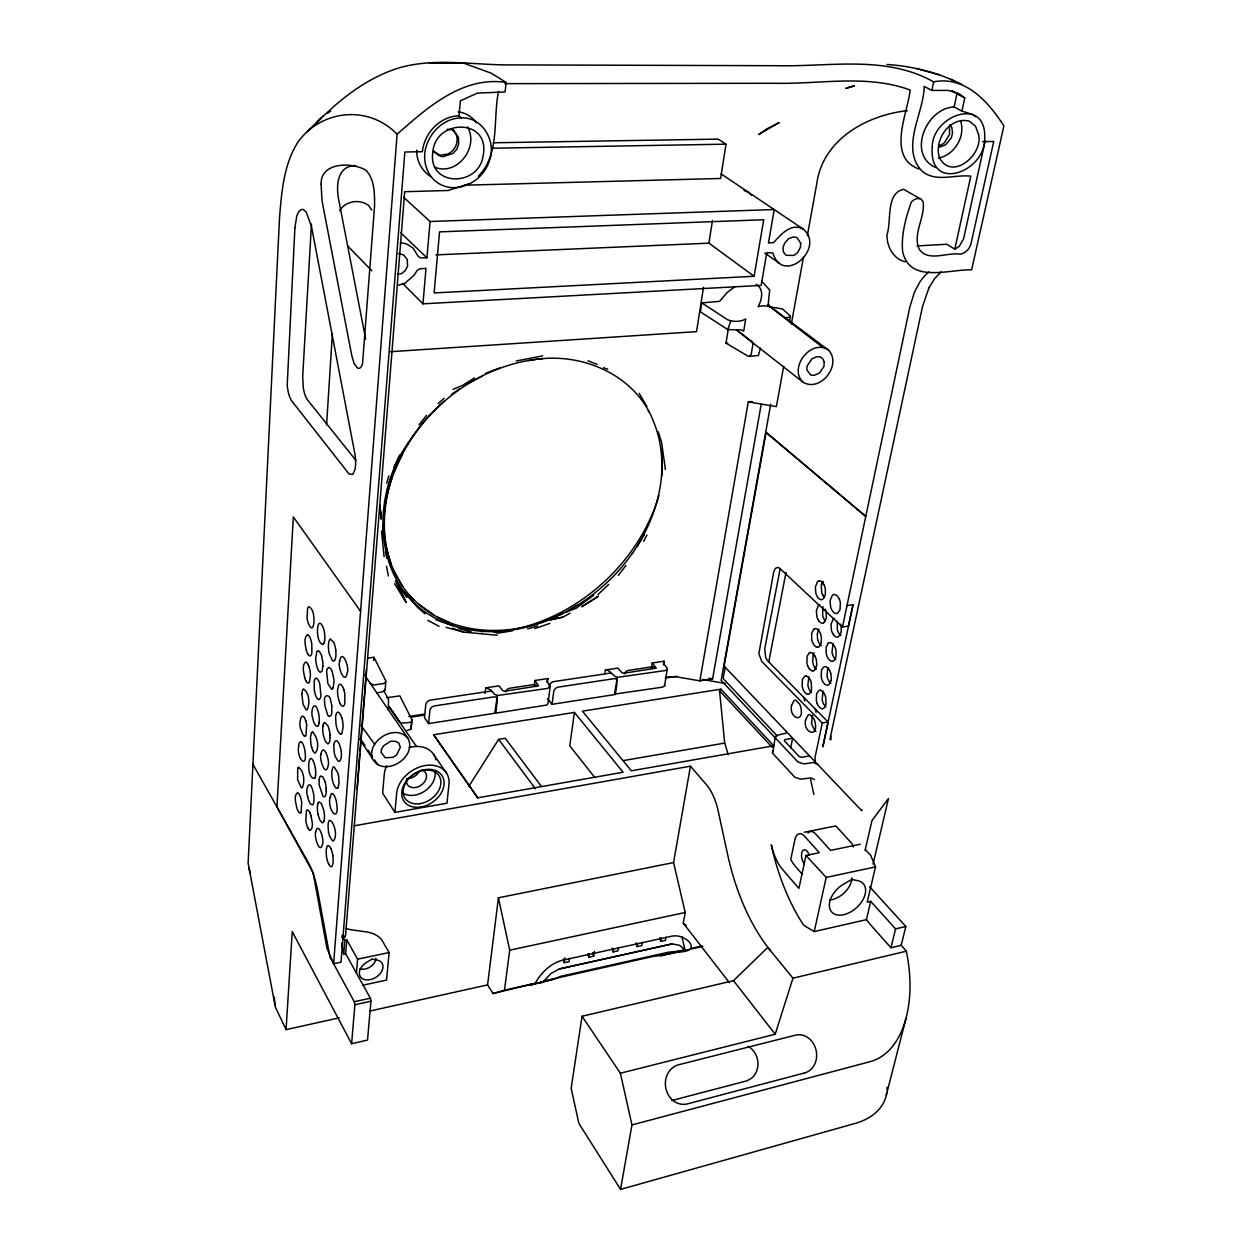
<?xml version="1.0" encoding="UTF-8"?>
<svg xmlns="http://www.w3.org/2000/svg" width="1252" height="1252" viewBox="0 0 1252 1252"><rect width="100%" height="100%" fill="white"/><g stroke="black" fill="none" stroke-linecap="round" stroke-linejoin="round"><path stroke-width="1.5" d="M661.807 476.151L661.666 450.297M322.953 665.782L322.108 670.915L320.559 672.261A10.579 3.302 82.3 0 1 319.166 671.385L318.227 669.945A10.548 3.287 82.3 0 1 316.975 666.768A10.892 3.396 82.3 0 1 316.333 664.17L316.083 662.793A11.127 3.474 82.3 0 1 315.676 658.646L316.819 651.588A10.908 3.396 82.3 0 1 318.024 650.805A11.143 3.474 82.3 0 1 319.432 651.65L320.371 653.074A11.127 3.474 82.3 0 1 321.764 656.079M326.303 791.029L326.146 793.314A10.407 3.177 81.2 0 1 325.473 795.803L324.378 796.835A10.939 3.333 81.2 0 1 323.032 796.272L319.338 785.599A10.407 3.161 81.2 0 1 319.119 781.671L319.276 779.386M330.074 737.631L329.902 739.995A10.564 3.271 81.7 0 1 329.495 741.888M604.841 673.686L605.389 669.976C610.788 670.133 612.541 676.064 617.283 677.363L614.56 694.093L662.465 687.176L664.53 686.143L664.593 684.828M339.276 1017.829L286.051 1029.645L292.248 931.644L351.609 1043.714L367.509 1040.083L370.968 1001.193L370.373 998.204L345.662 953.711L346.773 939.892L344.801 940.283L342.046 935.369M326.569 424.929L332.39 333.58M333.627 963.743L397.103 134.199C427.48 107.609 462.238 76.028 506.074 82.397L505.088 91.959L477.513 93.086L460.392 100.755L459.014 115.779C439.749 116.373 424.35 133.072 422.362 151.695L404.85 152.008L341.029 962.193L333.627 963.743L326.944 948.187L313.172 872.832L276.942 806.898L293.328 516.904L360.607 611.336M376.664 692.982L382.815 691.714L385.24 689.899L385.788 680.838L373.972 657.3L368.166 658.098M345.662 953.711L343.705 954.118L344.801 940.283M359.715 753.954L357.117 788.713M359.981 750.871L366.445 669.46M373.706 660.508L373.972 657.3M356.397 973.054L357.571 959.157L346.773 939.892M351.609 1043.714L354.895 1004.73L354.285 1001.725L329.918 956.966L317.805 891.487A40.862 11.784 80.4 0 0 308.54 862.988L252.841 764.158M721.121 173.887L803.502 229.288C825.6 248.459 782.891 285.894 772.875 252.967L766.787 252.669L761.169 285.393L422.957 303.829L426.024 268.366L419.968 268.757L417.198 270.401L414.005 275.33L405.038 283.155L397.854 285.378M400.343 242.841A22.317 19.703 -47.3 0 1 407.401 244.453L413.066 248.052L418.121 256.284L420.594 257.896L426.932 257.802L430.078 221.494L403.613 197.268M388.402 710.087L388.48 699.289L383.848 690.713M394.928 812.376L396.649 793.33A28.373 20.955 -34.2 0 1 425.101 765.567A28.373 20.955 -34.2 0 1 448.967 784.362L446.964 803.221L394.928 812.376L382.627 793.173L384.27 774.268A27.998 20.893 -34 0 1 386.665 765.864M345.928 928.389A20.595 12.88 2.8 0 0 352.062 929.907L366.241 931.879A20.955 13.349 2.8 0 1 382.283 940.8L389.122 952.553L386.555 980.097L362.61 985.261M386.821 697.724L399.842 695.877L411.892 719.665L411 729.071L405.554 731.027M324.659 640.257L324.831 637.8A10.673 3.349 82.5 0 0 324.597 633.653A11.002 3.459 82.5 0 0 323.845 629.474C316.819 609.724 314.377 642.996 322.86 644.373M428.591 723.578L429.89 710.432A4.632 3.521 -35.4 0 1 434.554 705.893L493.617 696.941A4.554 3.427 -37.3 0 1 497.31 700.134L495.792 713.092L428.591 723.578L424.491 717.756L425.774 704.641A4.617 3.521 -35.3 0 1 430.406 700.134L489.297 691.292A4.538 3.427 -37.3 0 1 491.52 691.589M319.119 722.811L319.276 720.448A10.423 3.193 81.8 0 0 319.197 717.819A10.736 3.287 81.8 0 0 318.352 712.31C314.534 697.74 309.933 711.324 312.797 718.382A10.736 3.287 81.8 0 0 313.798 722.138L315.567 725.628L317.773 726.348A10.736 3.287 81.8 0 0 318.728 724.673A10.423 3.193 81.8 0 0 319.135 722.654M315.567 775.755L315.723 773.486A10.251 3.083 81.4 0 0 315.504 769.542A10.579 3.193 81.4 0 0 315.066 766.819L314.44 764.236A10.282 3.099 81.4 0 0 313.219 761.028L312.327 759.541A10.251 3.083 81.4 0 0 310.965 758.524A10.579 3.193 81.4 0 0 310.167 758.728C307.178 763.657 308.555 779.683 314.909 778.228M322.906 726.238L322.75 728.586A10.564 3.271 81.7 0 0 322.828 731.231A10.861 3.365 81.7 0 0 323.407 735.378L325.301 741.247L327.664 743.766A10.861 3.365 81.7 0 0 329.526 741.935M317.507 805.349L317.351 807.603A10.298 3.099 81 0 0 317.57 811.515A10.626 3.208 81 0 0 317.977 814.176M498.531 91.318C492.772 118.971 500.205 153.965 478.514 176.031M311.466 224.092L302.687 376.476L303.328 388.01A17.951 5.728 84.8 0 0 307.538 399.936L355.897 460.376M830.718 735.926L831.062 739.822M485.072 693.545L485.729 687.833L499.032 685.846L502.694 690.588L504.791 691.214L538.579 685.893L534.948 680.493L547.938 678.553L547.437 682.309M411 729.071L411.955 720.839M702.873 946.434L678.318 951.943C704.062 951.974 685.767 932.771 671.432 936.277L562.758 960.19C550.598 963.148 541.177 972.788 535.12 983.352L493.006 993.54L487.576 984.901L498.421 897.809L673.56 862.565L690.447 766.193L354.175 825.804M547.938 678.553L546.889 681.558L550.207 686.112L548.032 703.436L546.764 705.033L498.093 712.795L494.837 712.607L497.388 695.533L494.54 694.281L490.768 689.868L485.729 687.833M534.228 686.143L534.948 680.493M493.006 993.54L504.493 990.222L509.705 950.174L498.421 897.809M616.97 683.623L615.327 694.469L552.038 704.328L553.744 691.527A4.476 3.333 -39.2 0 1 558.282 687.113L613.887 678.678A4.413 3.24 -40.8 0 1 617.236 681.824M477.732 798.072L433.615 734.767L574.418 712.419L569.754 745.832L594.95 777.68M569.566 958.375L569.097 961.63L564.151 962.71L564.855 957.843M582.039 1016.264L620.382 1073.214L775.207 1034.23L792.939 978.188L767.82 947.373L733.515 980.66L582.039 1016.264L571.162 1088.364L578.878 1123.404L620.554 1189.4L854.959 1123.498A71.067 46.793 16.1 0 0 886.792 1092.526M594.387 951.348L593.636 956.199L588.753 957.279L589.254 954.04M754.127 276.269L434.115 292.937L439.546 231.855L763.704 219.742L754.127 276.269L708.914 243.17L712.482 220.415M703.514 287.209L696.535 331.639L390.311 351.718M493.272 142.775L718.21 139.129L726.003 144.168L720.62 178.473L464.742 185.186M701.793 302.859L700.384 311.826L727.85 329.62L741.591 329.871L743.688 331.201L745.722 318.947C740.48 322.124 733.265 321.92 727.647 319.792L701.793 302.859L719.603 301.372L727.005 292.655L734.908 286.708M651.369 668.505L652.245 662.981L664.045 661.212L663.45 664.89M618.41 947.639L617.878 950.847L613.057 951.927L613.574 948.703M760.402 348.087L758.415 355.521L748.461 356.413L726.003 343.111L728.523 327.742M664.53 686.143L667.332 668.286L664.045 664.249L664.045 661.212M642.37 942.365L641.822 945.573L637.065 946.622L637.597 943.413M666.095 677.082L675.423 676.659L699.852 680.853L748.289 401.861L752.17 401.532M666.048 937.153L665.485 940.346L660.774 941.379L661.338 938.186M620.554 1189.4L631.947 1124.922L620.382 1073.214M699.852 680.853L712.591 678.866L761.169 404.537M770.731 404.177L721.136 680.368L798.04 762.061L804.113 763.892L812.986 762.515A6.291 3.349 12.4 0 1 813.659 762.593L817.603 764.393M766.099 432.441L865.742 516.403L766.114 432.441L724.11 666.111L861.767 810.764L861.955 809.919M777.195 735.91L723.108 678.506L725.205 667.253M783.689 366.273L776.381 406.603L748.289 401.861M791.342 324.033L803.518 256.848M807.352 235.72L816.742 183.887C822.627 139.457 866.572 115.215 907.434 110.614M729.337 982.617L683.279 923.162L685.22 912.489L673.56 862.565M789.527 322.359L790.231 315.895L782.516 308.947L769.213 306.724M768.791 661.76L785.974 572.43M814.379 779.605L811.014 777.899L800.654 779.167L794.91 777.289L772.766 753.438L775.191 736.99L777.069 735.315L786.053 733.234A4.554 2.379 11.6 0 0 786.366 731.904L785.959 731.215M790.622 748.148L792.626 738.242L784.941 739.572L784.362 740.793L799.292 756.615L801.687 757.303L809.449 755.911M975.308 116.718L973.117 114.605L961.927 111.084L964.744 97.891L958.703 93.509L948.187 90.41L931.864 90.426L933.632 81.865C885.9 55.01 830.217 66.81 778.384 65.714L511.88 64.901C474.461 65.323 436.134 57.357 399.482 67.749C367.337 77.593 339.902 99.018 316.74 122.79L323.407 115.56M847.009 605.561L853.019 604.716L848.48 626.11L842.471 626.97L779.793 568.377L778.04 567.359L775.332 568.408L773.705 572.023L758.868 653.622L761.748 661.432L822.282 723.03L814.958 757.773L815.396 761.044M842.502 626.986L909.813 307.131L914.383 292.311L919.782 282.06A65.182 38.953 87.8 0 1 928.968 271.966M935.557 167.486C906.714 154.528 926.323 107.703 954.165 107.015L956.935 93.869L952.115 90.613M780.043 569.331L764.722 648.88L765.692 657.629L767.554 660.68L828.12 722.028L822.861 746.818L853.019 604.716M829.951 739.243L922.567 306.333L928.953 287.866M802.125 874.099L795.865 866.947A36.684 18.53 78 0 1 790.748 859.514L794.91 839.638A14.288 7.199 77.8 0 1 804.567 836.273L819.309 852.69L805.975 855.445L798.917 888.404L782.735 869.686A36.809 18.373 78 0 1 771.295 844.881L771.655 846.477A142.65 74.557 77.8 0 0 803.549 925.04A191.008 149.223 47 0 0 814.207 931.566L866.415 919.672A140.412 77.076 77.4 0 0 872.472 926.981L890.939 947.733L901.158 945.307L903.788 948.233A73.571 44.837 15.1 0 1 906.292 951.207C910.893 973.258 911.706 996.467 905.978 1018.392L886.322 1095.124M917.09 245.924L946.841 244.25L954.807 249.179L970.785 176.188C954.728 174.2 934.806 183.074 921.425 170.475C900.298 146.969 924.054 112.93 924.148 86.404L931.864 90.426M985.136 141.069L963.571 238.897L959.267 246.315L954.807 249.179M814.223 931.519L826.21 877.417L805.975 855.445M865.007 850.656L871.987 820.514L888.451 798.541L873.082 864.052M545.684 980.613L654.358 956.137C656.502 956.497 697.239 949.126 668.599 952.177L560.395 976.403L554.448 979.017L530.081 985.042L531.646 983.743M865.57 849.858L870.797 855.492L875.508 866.9L867.198 902.16L870.735 901.377L895.571 928.89L890.939 947.733M866.415 919.672L870.735 901.377M343.737 935.854L345.145 936.809L345.568 935.385L404.693 191.713L448.153 190.492L468.937 183.841M901.158 945.307L905.838 926.511L869.592 886.698M837.322 621.227L837.306 629.333A9.5 5.164 81.4 0 0 838.543 632.589A9.202 5.008 81.4 0 0 839.685 634.31M816.414 666.408L814.442 670.227M830.968 680.697L828.949 684.515A9.421 5.008 80.5 0 1 827.087 685.141A9.108 4.851 80.6 0 1 825.084 684.359L823.816 683.107A9.093 4.851 80.6 0 1 822.689 681.385A9.421 5.008 80.5 0 1 821.234 676.925L821.484 670.149L823.816 666.94A9.39 5.008 80.5 0 1 825.084 666.659A9.108 4.851 80.6 0 1 827.087 667.41L828.354 668.662A9.108 4.851 80.6 0 1 829.497 670.383M821.109 584.293L822.846 581.523M905.978 1018.392C901.19 1036.812 889.843 1056.297 870.328 1061.602L631.947 1124.922M386.649 483.272L388.809 475.979M550.207 686.112L547.687 688.397L497.388 695.533M387.431 489.861L391.187 477.591M658.959 495.573C650.367 524.494 634.216 550.927 613.449 572.727A167.314 134.637 -42.6 0 1 596.594 588.487C577.156 604.685 554.73 617.361 530.613 625.045A165.123 132.79 -42.6 0 1 516.419 628.911A166.078 133.604 -42.6 0 1 509.282 630.351M727.85 329.62L730.698 320.903M822.955 606.578L822.627 615.53A9.406 5.055 81.7 0 0 823.832 618.738A9.108 4.898 81.7 0 0 824.958 620.444L825.569 621.102M297.71 768.431L297.616 779.542L301.122 787.571A10.376 3.067 81.4 0 0 302.327 787.571C305.05 781.608 304.079 771.388 298.727 767.366M333.079 687.724L333.955 682.559A10.72 3.38 82.1 0 0 333.736 678.412L332.218 671.714A11.033 3.474 82.1 0 0 330.857 668.865L328.916 667.316L327.351 668.693A10.72 3.38 82.1 0 0 326.647 671.432L327.821 683.404L331.483 689.038M391.813 478.765C384.286 500.377 381.688 523.946 386.023 546.545M394.036 472.646C417.73 410.922 476.887 364.175 543.149 358.557M393.895 467.293L399.701 455.008M408.277 738.868C396.415 722.873 367.039 740.026 372.282 758.352C383.049 778.603 417.182 758.055 408.277 738.868L364.52 674.922M644.295 534.776L636.892 546.889M808.839 676.925L807.884 685.204A9.249 4.867 80.5 0 0 808.855 688.584A9.437 4.961 80.4 0 0 810.404 691.292L811.64 692.528M643.669 541.333L646.971 534.98M833.018 643.684L832.001 652.214A9.453 5.102 80.9 0 0 833.488 656.674A9.14 4.93 81 0 0 834.614 658.395L835.898 659.632M402.471 454.586C376.367 500.816 375.819 567.078 418.34 603.949C456.213 637.065 513.539 636.845 557.281 615.953M823.112 691.12L822.126 699.461A9.343 4.961 80.1 0 0 823.112 702.873A9.531 5.071 80.1 0 0 824.692 705.627L825.944 706.879M812.501 715.346L811.515 723.609L814.676 730.464A8.78 4.601 79.8 0 0 815.944 731.481M311.529 732.827L310.465 737.021L310.825 743.516A10.673 3.24 81.6 0 0 311.701 747.444M301.075 812.485L301.716 802.297A10.329 3.02 81.2 0 0 300.511 797.289A9.985 2.927 81.2 0 0 299.713 795.27L298.837 793.784A10.016 2.942 81.2 0 0 297.553 792.735C293.438 795.615 295.988 802.908 296.646 807.227A10.016 2.927 81.2 0 0 297.804 810.373L298.665 811.875A9.985 2.927 81.2 0 0 299.948 812.955A10.329 3.02 81.2 0 0 301.059 812.595M407.025 444.836C417.323 428.372 429.999 413.144 444.867 400.671M928.968 287.835L934.759 278.429L941.034 271.966M772.187 752.264L773.157 750.715M337.899 787.743L339.057 783.549L338.697 776.866A10.939 3.396 81.3 0 0 337.79 772.781L334.112 766.85A10.955 3.396 81.3 0 0 332.875 767.429L331.733 771.639L332.093 778.274A10.939 3.396 81.2 0 0 333.392 783.517A10.611 3.302 81.3 0 0 334.268 785.614L335.223 787.179A10.611 3.302 81.3 0 0 336.647 788.29A10.939 3.396 81.2 0 0 337.946 787.821M468.811 786.366L498.64 739.369L505.26 738.289L541.161 786.131M408.23 442.942C369.747 496.168 372.376 585.639 435.821 618.425C491.613 647.425 559.894 625.092 604.153 585.091M822.94 581.507L821.265 586.092L821.703 592.071A9.484 5.118 82.2 0 0 822.924 595.31M339.683 210.633C345.599 200.962 359.496 198.724 368.495 205.406L371.813 210.133M818.933 629.13L817.306 633.575L817.478 638.27A9.359 4.992 81.3 0 0 818.933 642.667A9.046 4.836 81.3 0 0 820.044 644.373L821.296 645.578M604.231 585.013C648.833 545.496 677.05 478.733 653.294 420.907C634.654 373.206 578.267 350.67 530.175 360.404M618.363 575.31L625.875 565.528M543.29 981.521L551.083 973.477L559.362 968.938L672.058 943.914L679.539 945.291L684.969 949.877L681.917 936.731M418.982 424.882L426.619 415.382M728.257 754.674L724.705 743.078L719.556 690.76L720.917 689.163L773.736 745.769L631.337 770.809L582.415 711.152L720.917 689.163M631.931 553.853L632.886 552.805M385.835 682.011L383.582 683.561L373.863 685L370.185 683.373M817.525 581.726L815.349 586.891L815.788 592.885A9.484 5.086 82.1 0 0 816.492 595.091A9.187 4.93 82.2 0 0 818.135 597.814L819.403 599.004A9.187 4.93 82.2 0 0 820.749 599.614A9.484 5.086 82.1 0 0 822.705 599.301L825.334 594.856L825.334 588.894A9.484 5.086 82.1 0 0 824.332 585.373M813.643 629.459L811.672 633.356L811.687 639.13A9.374 4.977 81.3 0 0 813.143 643.544A9.061 4.805 81.3 0 0 814.238 645.25L815.49 646.455A9.061 4.82 81.3 0 0 817.478 647.174M749.698 356.476L751.294 353.956L752.875 344.503L752.123 341.937L736.708 329.824M667.332 669.413L665.188 670.571L617.283 677.363M828.198 643.371L826.179 647.284L826.179 653.121A9.468 5.086 81 0 0 827.65 657.582A9.155 4.914 80.9 0 0 828.777 659.303L830.06 660.54A9.155 4.914 80.9 0 0 832.079 661.291M307.022 131.71L321.686 117.469M598.033 594.559L608.628 584.402M438.075 403.692L444.21 398.246M593.808 595.091L576.405 608.096L566.28 612.072M790.513 316.991L785.098 317.836M531.364 984.933L544.495 981.114M327.664 113.196L330.653 111.068M577.861 604.81L569.237 609.896M451.44 394.38L459.719 388.73M823.659 622.839L826.273 618.488L826.273 612.604A9.406 5.039 81.7 0 0 825.318 609.129M809.402 652.855L807.117 656.079L806.883 662.793A9.312 4.914 80.9 0 0 807.869 666.189M562.79 617.173L550.364 619.818L562.79 617.173L569.926 613.245M563.087 613.151L558.533 615.436M464.602 385.115L481.926 376.304M474.508 377.885L462.536 385.413L452.974 389.388M939.266 147.251L945.808 144.669L951.363 137.751L952.522 132.962L951.786 127.375L949.845 124.777M499.751 368.057L485.4 373.362M684.844 949.955L660.493 955.949M534.698 628.629L549.8 623.418M672.058 943.914L559.362 968.938M527.687 628.895L537.671 625.937M671.776 1100.524L746.849 1080.852L751.623 1078.191A18.42 15.885 80.2 0 0 757.82 1061.461A18.42 15.885 80.2 0 0 747.898 1046.312M938.624 145.733L941.034 144.919A13.396 9.891 -60.5 0 0 944.791 142.29L949.595 134.23L949.407 125.998M938.499 158.065C954.478 155.029 965.636 136.624 960.644 121.021M792.939 978.188L906.292 951.207M308.696 607.017C317.022 608.206 314.628 641.227 307.773 621.759A10.861 3.38 82.7 0 1 307.037 617.69L307.616 608.409A10.861 3.38 82.7 0 1 308.696 606.907M554.448 979.017L537.218 983.368L542.398 982.444M355.411 165.53C336.631 165.874 336.005 186.532 338.791 200.132L365.678 339.151M895.571 928.89L905.838 926.511M504.493 990.222L535.12 983.352M673.795 952.256L684.234 949.924M691.808 948.218L702.137 945.902M369.7 1011.084L487.576 984.901M354.895 1004.73L370.968 1001.193M354.285 1001.725L370.373 998.204M509.705 950.174L685.22 912.489M542.585 355.865L516.278 360.967M826.21 877.417L875.508 866.9M357.571 959.157L389.122 952.553M860.327 844.224L830.546 850.374L815.725 834.02A14.241 7.246 77.8 0 0 807.963 833.018M804.379 832.236L835.835 825.929L851.704 843.332A9.562 4.992 77.4 0 1 853.348 846.9M330.418 639.209L333.752 642.37A11.346 3.615 82.4 0 1 334.957 645.938L335.27 647.315A11.127 3.537 82.4 0 1 335.786 650.117M623.527 760.559L724.705 743.078M822.282 723.03L828.12 722.028M512.35 630.836L497.435 633.199L492.959 631.618M408.825 716.473L424.193 714.11M410.797 717.193L424.303 715.111M665.344 678.083L676.925 676.299M341.624 937.232L345.239 936.684M605.389 669.976L617.925 668.098L621.884 672.637L623.809 673.247L656.267 668.13L652.245 662.981M528.328 360.654L529.361 360.529M461.284 117.907C443.427 118.079 428.56 133.244 425.226 150.209A36.558 32.27 -56.8 0 0 435.993 181.618C455.071 196.282 483.178 182.244 489.375 160.663C496.7 141.805 482.74 116.765 461.284 117.907L458.545 115.654M483.256 631.29L480.956 631.509L483.632 631.29M464.821 62.772L429.405 62.788L462.927 62.882L491.081 73.132L506.074 82.397M397.479 274L401.266 273.765L405.069 270.823L407.589 266.207L407.244 259.383L403.551 254.923L398.433 253.577M436.072 254.876L708.914 243.17M430.078 221.494L774.205 209.522L768.462 242.951L773.611 242.606C780.825 234.578 791.28 222.23 803.502 229.288M982.585 141.664L993.759 141.46L971.051 243.451C969.815 248.725 965.589 253.233 960.174 254.187C947.388 251.902 928.452 262.388 919.234 249.258C912.285 233.561 925.478 217.566 923.084 201.635L921.222 199.381L903.568 189.271C885.399 193.356 891.768 221.197 886.964 234.781C886.76 246.487 893.192 258.961 905.29 261.809M491.66 148.237L726.003 144.168M933.632 81.865C965.339 75.558 988.579 102.054 1003.885 125.92L971.615 269.853C948.781 269.196 909.328 283.922 902.629 251.37C901.064 234.781 905.838 217.535 911.284 202.214C913.131 199.866 915.916 198.426 918.905 198.458L921.222 199.381M504.666 83.649L775.457 83.274C820.295 84.307 866.838 74.103 910.11 90.003C908.154 111.913 886.04 157.204 918.921 168.973M726.003 343.111L727.709 343.126M828.761 350.31C811.265 337.805 788.009 368.104 803.064 382.236C820.373 392.643 842.017 365.068 828.761 350.31L767.93 304.815M447.12 129.316L452.645 129.785L458.482 137.376L458.655 144.043L456.808 149.191L453.005 153.448L442.566 156.782L438.341 155.373L433.928 151.038M887.011 64.462C909.922 66.027 932.771 71.192 953.758 80.644M446.072 627.362L463.866 632.135L497.341 635.28M458.169 111.819C465.306 112.617 472.286 116.796 476.261 122.774M708.945 678.224L712.591 678.866M702.294 679.429L725.221 683.451M458.921 628.457L471.284 631.947M939.407 74.838L916.996 68.75M463.866 632.135L452.582 628.207M751.278 341.201L752.264 341.546M435.774 619.693L452.974 625.734M434.272 167.001C456.51 176.923 479.657 147.173 467.45 126.984M312.687 732.201C317.492 736.786 319.808 748.226 315.175 753.141A10.36 3.146 81.6 0 1 313.814 752.123L312.906 750.637M603.574 367.697L607.815 369.23M449.265 622.463L437.856 617.33M588.033 360.764L597.173 364.426M743.97 190.382L748.759 192.542L751.435 195.328M950.894 79.346L961.458 84.15M956.935 93.869L964.744 97.891M954.165 107.015L961.927 111.084M427.855 620.335L439.045 626.313M433.615 614.888L418.152 603.699M764.815 253.014L779.026 263.077M397.103 134.199C368.808 104.996 322.155 109.206 298.211 141.695C283.735 164.137 281.653 191.775 279.525 217.691L248.115 863.097L275.377 1007.109L286.051 1029.645M767.632 304.925L822.705 347.336M736.364 329.918L803.064 382.236M840.968 635.531L839.685 634.31M416.306 746.286L388.762 706.238L400.64 723.14L409.248 722.545A4.836 2.614 4.7 0 0 411.892 719.65M683.279 923.162L686.143 925.51M425.085 613.824L418.012 607.846L403.77 591.257M816.429 669.21L815.193 667.989A8.983 4.758 80.8 0 1 813.628 665.282A9.296 4.93 80.9 0 1 812.658 661.901L813.221 654.295A9.484 5.024 80.8 0 1 814.082 652.871M830.89 683.42L829.622 682.168A9.077 4.867 80.5 0 1 828.495 680.446A9.406 5.024 80.5 0 1 827.04 676.002L827.635 668.333A9.578 5.133 80.6 0 1 828.042 667.566M431.126 176.798C422.002 171.164 416.29 160.835 416.76 150.099M433.787 151.915L440.407 155.17L447.715 154.09A14.805 13.146 -57.4 0 0 452.128 151.101C457.199 146.406 458.936 137.97 454.977 132.055A14.883 13.224 -57.4 0 0 454.194 131.006M761.498 281.058L769.698 289.995L768.29 303.313L769.464 306.427L762.844 305.754L758.102 306.63C762.045 299.979 764.283 288.883 756.114 284.267M414.506 600.303L409.717 595.31M400.781 232.841L426.932 257.802M402.628 283.406L422.957 303.829M347.43 245.674L371.875 270.808M822.705 582.743L821.422 581.57A9.703 5.211 82.2 0 0 819.387 580.928M824.677 597.658L824.035 597.001A9.171 4.945 82.2 0 1 822.439 594.309M719.556 690.76L772.312 747.413M833.816 635.187L835.1 636.407A9.218 4.992 81.4 0 0 837.15 637.127A9.515 5.149 81.4 0 0 838.449 636.814L841.125 632.448L841.141 626.501A9.531 5.149 81.4 0 0 840.577 624.185M819.121 621.274L820.389 622.479A9.124 4.883 81.7 0 0 822.392 623.167A9.406 5.039 81.7 0 0 823.691 622.886M809.418 668.897L810.654 670.117A8.999 4.758 81 0 0 812.626 670.869M690.447 766.193L706.331 784.581A38.562 17.919 79.1 0 1 718.147 810.858L727.819 855.351A144.403 72.553 78 0 0 770.309 950.409M574.418 712.419L623.089 772.249L477.841 797.79L433.615 734.767M547.578 698.772L552.038 704.328M648.192 410.609L649.256 411.986M733.515 980.66L775.207 1034.23M394.568 583.714L406.071 602.384L395.397 580.959L406.759 597.595M498.64 739.369L535.527 788.87M402.784 586.515L393.425 570.098M360.967 725.409L374.614 744.204M433.646 754.486L446.557 773.141M389.153 706.91L399.685 722.357M361.671 740.589L364.942 745.456M368.151 750.277L372.486 756.74M374.63 759.948L377.869 764.8M359.7 739.087L372.282 758.352M639.146 393.284L646.861 406.477M342.563 686.691L341.577 685.188A11.456 3.662 81.9 0 0 340.09 684.249A11.19 3.568 81.9 0 0 338.807 685L337.633 689.508A11.158 3.568 81.9 0 0 337.649 693.498A11.409 3.646 81.9 0 0 337.993 696.378L338.259 697.787A11.158 3.568 81.9 0 0 339.323 701.668A10.845 3.459 81.9 0 0 340.278 703.827M340.215 703.749L341.201 705.267A10.845 3.459 81.9 0 0 342.688 706.238A11.158 3.568 81.9 0 0 343.611 706.003L343.971 705.533A11.409 3.646 81.9 0 0 344.863 703.264L344.816 694.109A11.158 3.568 81.9 0 0 343.924 689.946M307.616 653.638L308.524 655.046A10.423 3.208 82.4 0 0 309.447 655.798A10.752 3.318 82.4 0 0 310.715 655.563L311.075 655.125A10.986 3.38 82.4 0 0 311.889 652.855L311.795 643.966A10.783 3.318 82.4 0 0 310.903 640.007A11.002 3.396 82.4 0 0 309.667 636.877L308.759 635.5A11.049 3.396 82.4 0 0 307.382 634.686C303.203 638.301 305.519 645.688 306.396 650.524M340.513 714.72L339.527 713.202A10.767 3.412 81.7 0 0 338.541 712.357A11.096 3.506 81.7 0 0 337.211 712.482L336.804 712.889A11.315 3.584 81.7 0 0 336.178 714.235A11.096 3.506 81.7 0 0 335.63 717.318L336.005 724.094A11.111 3.521 81.7 0 0 336.913 728.179A11.378 3.599 81.7 0 0 338.196 731.465L339.182 732.999A11.378 3.599 81.7 0 0 340.638 734.016M307.945 664.296L307.037 662.887A10.376 3.177 82.2 0 0 305.691 662.026C301.513 665.516 303.876 672.887 304.721 677.629M305.926 680.759L306.818 682.168A10.924 3.333 82.2 0 0 308.18 683.06A10.705 3.271 82.2 0 0 309.354 682.356L310.449 675.454A10.908 3.333 82.2 0 0 310.042 671.354L309.807 669.992A10.673 3.255 82.2 0 0 308.79 666.267M330.747 848.465L329.808 846.868A10.407 3.146 80.6 0 0 328.415 845.695A10.736 3.24 80.7 0 0 327.21 846.117L326.115 850.045L326.475 856.478A10.72 3.24 80.6 0 0 327.304 860.39M309.807 812.595L308.931 811.077A10.11 2.989 81 0 0 307.601 809.981A10.47 3.099 81 0 0 306.458 810.451L305.801 820.686A10.47 3.099 81 0 0 306.646 824.552A10.141 3.005 81 0 0 307.867 827.854M328.572 863.786L329.511 865.398A10.407 3.146 80.7 0 0 330.434 866.384A10.72 3.24 80.6 0 0 332.109 866.227L333.22 862.315L332.875 855.82M307.82 827.76L308.712 829.293A10.141 3.005 81 0 0 310.026 830.42C314.315 827.697 311.67 820.123 310.997 815.803M398.339 586.625L406.071 602.384M391.25 564.84L386.352 548.032M775.191 736.99L775.755 738.351M329.589 836.007L332.328 840.671A10.783 3.287 80.8 0 0 333.627 840.781C340.669 830.874 325.254 805.725 328.572 832.173M305.77 721.011C301.497 707.646 297.757 725.456 301.419 730.62A10.235 3.083 81.8 0 0 302.593 733.766L303.485 735.206A10.188 3.067 81.8 0 0 304.377 736.035M325.004 781.671L322.844 776.882L320.622 776.005A10.72 3.271 81.2 0 0 319.667 777.57A10.407 3.161 81.2 0 0 319.276 779.527M658.239 431.752L661.588 442.332L665.375 469.406M250.337 873.567L248.757 867.855M321.623 656.251L322.734 661.682M810.607 779.464L813.847 794.472M815.177 708.726L816.116 712.404M803.862 697.458L804.786 701.057M659.914 937.638L660.774 941.379M636.204 942.85L637.065 946.622M612.197 948.124L613.057 951.927M592.838 952.662L593.636 956.199M587.955 953.727L588.753 957.279M329.401 730.777L329.104 729.431A11.096 3.443 81.7 0 0 327.946 725.847L324.691 722.451A10.861 3.365 81.7 0 0 323.313 724.266M318.008 814.223L319.839 820.076L322.124 822.752A10.626 3.208 81 0 0 323.908 821.156M563.353 959.142L564.151 962.71M830.702 673.67L831.234 677.285A9.421 5.008 80.5 0 1 831.046 680.665M811.312 683.013L811.578 689.915L809.637 693.655A9.265 4.851 80.5 0 1 807.884 694.312M386.461 566.28L388.402 575.951M385.475 551.6L386.758 558.408M341.671 943.194L343.705 954.118M307.695 796.679C304.784 789.198 309.651 777.21 313.031 791.467A10.517 3.146 81.2 0 1 313.798 795.458A10.219 3.052 81.2 0 1 313.97 799.386L313.829 801.624A10.172 3.036 81.2 0 1 313.454 803.393A10.517 3.146 81.2 0 1 312.562 804.942L310.386 803.972L308.665 800.404A10.517 3.146 81.2 0 1 307.695 796.679M385.1 688.96L385.24 689.899M274.924 1004.965L274.298 997.155M306.646 724.908L305.957 735.581A10.548 3.177 81.8 0 1 304.377 736.035M381.516 531.192L384.067 556.624M331.78 706.206L331.827 712.701A10.642 3.333 81.9 0 1 331.138 715.361L329.088 716.473A10.955 3.427 81.9 0 1 327.648 714.986L324.831 705.502A10.642 3.333 81.9 0 1 324.597 701.433C323.157 694.265 330.199 693.639 330.669 700.744A10.955 3.427 81.9 0 1 331.78 706.112M382.658 525.089L383.065 538.939M887.058 1087.19A71.067 46.793 16.1 0 1 887.042 1089.882M375.882 958.14A10.579 7.356 -31.5 0 1 370.389 966.826A10.579 7.356 -31.5 0 1 359.966 968.719M434.898 771.248A20.267 15.055 -34.1 0 1 424.976 790.935A20.267 15.055 -34.1 0 1 402.956 793.173M421.846 769.949A10.877 8.075 -34.1 0 1 425.523 780.231A10.877 8.075 -34.1 0 1 413.082 787.649A10.877 8.075 -34.1 0 1 406.634 779.026M419.389 771.138A10.814 8.06 -34 0 1 407.041 778.494M408.997 747.601A27.998 20.893 -34 0 1 434.554 756.13M435.258 757.883A27.998 20.893 -34 0 1 435.774 759.714M505.526 691.855A4.507 3.396 -37.9 0 1 509.924 688.193L533.587 684.641A4.476 3.365 -38.6 0 1 537.03 686.409M549.252 685.986A4.46 3.333 -39.2 0 1 553.76 681.604L609.223 673.263A4.398 3.24 -40.8 0 1 611.289 673.576M624.404 673.92A4.366 3.208 -41.3 0 1 628.66 670.352L651.729 666.878A4.351 3.177 -41.9 0 1 654.248 667.566M851.892 877.902A19.156 12.207 -42 0 1 829.575 899.985M804.222 863.692A7.935 3.991 77.6 0 1 802.407 851.172A7.935 3.991 77.6 0 1 809.246 855.179M324.675 640.132A10.673 3.349 82.5 0 1 323.986 642.902M323.971 643.152A11.002 3.459 82.5 0 1 322.844 644.483M330.418 639.099A11.127 3.537 82.4 0 0 329.276 640.461A10.799 3.443 82.4 0 0 328.572 643.371L328.4 645.844A10.799 3.443 82.4 0 0 328.619 649.991A11.127 3.537 82.4 0 0 329.386 654.186L332.484 660.618A11.346 3.615 82.4 0 0 333.908 660.962L334.331 660.68A11.111 3.537 82.3 0 0 335.051 659.632A10.799 3.443 82.3 0 0 335.771 656.846L335.943 654.358A10.799 3.427 82.4 0 0 335.724 650.164M322.656 661.854A10.579 3.302 82.3 0 1 322.891 665.97M341.874 717.975A11.111 3.521 81.7 0 1 342.547 720.667L342.751 722.122A11.315 3.584 81.7 0 1 343.158 726.363L341.921 733.375A11.111 3.521 81.7 0 1 340.685 734.095M305.864 680.65A10.924 3.333 82.2 0 1 304.659 677.535M333.079 687.833A11.033 3.474 82.1 0 1 331.483 689.163M316.224 678.24A10.83 3.349 82 0 0 315.394 678.553L315.019 679.069A11.049 3.412 82 0 0 314.205 681.307L314.299 690.118A10.83 3.349 82 0 0 315.191 694.077A11.049 3.427 82.1 0 0 316.427 697.254L317.351 698.71A11.096 3.427 82.1 0 0 318.744 699.633L320.262 698.366A10.501 3.24 82.1 0 0 320.935 695.705L319.792 683.874A10.501 3.255 82 0 0 318.54 680.697L317.617 679.257A10.47 3.24 82 0 0 316.224 678.349M305.785 720.902A10.548 3.177 81.8 0 1 306.646 724.798M342.641 686.8A11.456 3.662 81.9 0 1 343.956 690.102M311.529 732.702A10.673 3.24 81.6 0 1 312.703 732.091M312.969 750.731A10.36 3.146 81.6 0 1 311.748 747.522M307.898 664.202A10.376 3.177 82.2 0 1 308.743 666.189M307.679 653.732A10.423 3.208 82.4 0 1 306.474 650.633M297.694 768.29A10.376 3.067 81.4 0 1 298.696 767.241M332.875 855.711A10.72 3.24 80.6 0 0 331.983 851.689A10.407 3.146 80.6 0 0 330.685 848.371M340.45 714.626A10.767 3.412 81.7 0 1 341.765 717.928M839.325 599.129A9.593 5.196 81.8 0 1 840.358 602.635L840.029 609.708L837.604 613.151A9.593 5.196 81.8 0 1 836.336 613.527A9.296 5.039 81.8 0 1 834.239 612.807L832.924 611.586A9.296 5.039 81.9 0 1 831.782 609.865A9.593 5.196 81.8 0 1 830.546 606.594L830.107 600.537L832.345 595.342A9.593 5.196 81.8 0 1 834.27 594.481A9.813 5.321 81.8 0 1 836.32 595.232L837.635 596.422A9.813 5.321 81.8 0 1 839.278 599.176M824.52 694.109A9.343 4.93 80.1 0 1 825.725 697.38L825.991 704.344L823.988 708.084A9.343 4.93 80.1 0 1 822.126 708.757A9.546 5.039 80.2 0 1 820.17 707.85L818.918 706.597A9.546 5.039 80.2 0 1 817.259 703.765M817.337 703.827A9.359 4.945 80.1 0 1 816.351 700.416L816.601 693.702L818.902 690.572A9.359 4.945 80.1 0 1 820.185 690.212M820.154 690.322A9.046 4.773 80.1 0 1 822.141 691.104L823.409 692.356A9.046 4.773 80.1 0 1 824.426 694.015M829.544 670.336A9.421 5.008 80.5 0 1 830.78 673.623M807.837 694.25A9.437 4.945 80.5 0 1 805.897 693.467L804.66 692.231A9.437 4.945 80.5 0 1 803.127 689.508A9.265 4.851 80.5 0 1 802.156 686.127L802.391 679.492L804.629 676.346A9.265 4.851 80.5 0 1 805.881 675.97M810.201 679.726A9.265 4.851 80.5 0 1 811.39 682.966M809.496 668.959A8.999 4.758 81 0 1 807.947 666.252M805.85 676.08A8.952 4.679 80.5 0 1 807.806 676.847L809.042 678.068A8.952 4.679 80.5 0 1 810.122 679.789M809.418 652.762A9.312 4.914 80.9 0 1 810.654 652.464M815.021 656.173A9.312 4.914 80.9 0 1 816.226 659.413L816.664 663.044A9.312 4.914 80.9 0 1 816.492 666.393M814.489 670.289A9.312 4.914 80.9 0 1 812.673 670.931M828.229 643.262A9.468 5.086 81 0 1 830.107 642.573A9.155 4.914 80.9 0 1 832.095 643.403L833.378 644.623A9.155 4.914 80.9 0 1 834.521 646.361A9.468 5.086 81 0 1 836.101 650.79L836.007 656.721L833.957 660.633A9.468 5.086 81 0 1 832.142 661.353M810.639 652.574A8.999 4.742 80.8 0 1 812.595 653.309L813.847 654.514A8.999 4.742 80.8 0 1 814.942 656.236M813.675 629.349A9.374 4.977 81.3 0 1 815.506 628.645A9.061 4.805 81.3 0 1 817.462 629.443L818.714 630.648A9.061 4.805 81.3 0 1 819.825 632.354A9.374 4.977 81.3 0 1 821.296 636.783L821.312 642.605L819.309 646.501A9.374 4.977 81.3 0 1 817.525 647.237M833.91 635.28A9.218 4.992 81.4 0 1 832.768 633.543M832.674 633.449A9.515 5.149 81.4 0 1 831.438 630.194L831.015 624.2L833.237 619.114A9.531 5.149 81.4 0 1 834.458 618.457M819.215 621.368A9.124 4.883 81.7 0 1 817.634 618.676M817.54 618.582A9.406 5.039 81.7 0 1 816.805 616.36L816.367 610.428L818.526 605.358A9.437 5.055 81.7 0 1 819.731 604.7M329.433 730.745A10.861 3.365 81.7 0 1 330.027 734.94M322.906 726.379A10.564 3.271 81.7 0 1 323.298 724.485M329.824 734.861A10.564 3.271 81.7 0 1 329.918 737.538M317.507 805.49A10.298 3.099 81 0 1 318.149 803.064M309.76 812.501A10.11 2.989 81 0 1 310.95 815.709M323.924 820.999A10.345 3.114 81 0 0 324.315 819.215L324.456 817.118A10.345 3.114 81 0 0 324.237 813.174A10.626 3.208 81 0 0 323.814 810.388L321.498 803.721L319.229 801.906A10.658 3.224 81 0 0 318.165 802.923M329.542 835.96A10.783 3.287 80.8 0 1 328.525 832.126M325.035 781.717A10.72 3.271 81.2 0 1 326.256 788.478M315.582 775.598A10.251 3.083 81.4 0 1 314.925 778.071M326.052 788.306A10.407 3.161 81.2 0 1 326.146 790.935M452.801 129.613A14.883 13.224 -57.4 0 1 453.756 130.521M328.634 863.88A10.407 3.146 80.7 0 1 327.398 860.562M817.509 581.617A9.484 5.086 82.1 0 1 819.356 580.818M822.783 582.822A9.703 5.211 82.2 0 1 824.395 585.513M432.816 152.087C427.589 187.049 478.984 187.284 483.131 155.639C490.753 118.204 435.414 118.314 432.816 152.087M932.255 147.094C928.436 193.027 985.152 172.275 984.667 138.878C987.171 95.262 932.036 115.2 932.255 147.094M321.122 184.185L321.999 200.617L351.749 355.49L354.175 363.722L357.509 368.041A18.436 6.276 85.2 0 0 362.532 363.753L374.551 206.204C374.645 194.076 374.833 179.709 366.007 170.303C352.125 161.821 320.199 161.977 321.122 184.185M298.586 746.302C296.489 759.26 308.305 770.669 304.737 749.745A10.454 3.114 81.6 0 0 304.126 747.209A10.126 3.02 81.6 0 0 302.937 744.048L302.045 742.592A10.157 3.02 81.6 0 0 300.73 741.622L299.306 742.749L298.586 746.302M301.826 693.937L303.062 704.328L306.051 709.696A10.595 3.208 81.9 0 0 307.288 709.555C309.995 703.514 309.307 692.763 303.594 689.007A10.626 3.224 82 0 0 302.546 690.228L301.826 693.937M315.645 832.001C313.861 836.336 319.98 855.586 322.593 843.989C324.44 839.622 318.227 820.295 315.645 832.001M320.966 754.127C318.963 758.79 325.645 778.134 328.118 765.755C330.168 761.059 323.392 741.622 320.966 754.127M329.839 798.166C327.492 811.155 340.153 824.066 336.475 802.188A10.845 3.333 81.1 0 0 335.865 799.59A10.548 3.24 81.1 0 0 334.566 796.209L333.611 794.644A10.548 3.24 81.1 0 0 332.656 793.721A10.845 3.333 81.1 0 0 331.342 793.705L329.839 798.166M333.674 744.69L334.284 752.796A11.002 3.443 81.4 0 0 335.301 756.599L338.165 761.185A11.002 3.443 81.4 0 0 339.511 761.153C345.004 756.615 337.242 731.074 333.674 744.69M339.652 661.259C337.32 666.533 344.926 686.174 347.274 672.637C349.652 667.332 341.984 647.628 339.652 661.259M824.176 361.703L823.988 366.32L819.403 373.096L814.254 375.303L810.639 375.037L806.836 369.81L807.164 365.866L812.047 358.745L816.664 356.757L820.076 356.804L822.658 358.62L824.176 361.703M978.548 134.559C983.524 154.606 951.989 181.227 939.626 158.002C933.288 140.506 949.986 115.763 969.517 121.241L975.527 126.217L978.548 134.559M294.909 227.707L287.209 385.256A18.201 5.681 84.7 0 0 291.873 401.125L349.073 474.007L352.72 474.445L354.926 469.75A16.902 5.65 84.2 0 0 354.848 453.709L311.498 226.581L306.286 212.136L303.234 209.428L300.903 209.616L298.508 212.011L296.755 216.08L294.909 227.707M791.514 705.549C788.854 718.617 804.848 723.719 800.732 707.223A9.202 4.758 80.1 0 0 799.59 704.047L795.975 700.337A9.202 4.758 80.1 0 0 794.128 700.478L791.514 705.549M805.552 719.963C802.798 733.077 819.105 738.492 814.958 721.762A9.296 4.851 79.8 0 0 813.769 718.507L810.107 714.767A9.296 4.851 79.8 0 0 808.229 714.876L805.552 719.963M800.732 243.357L800.404 247.38L797.696 252.513L794.003 255.424L785.974 255.283L783.423 251.965L782.954 247.802L784.441 243.592L788.51 238.709L793.345 236.972L796.914 237.473L800.732 243.357M381.437 749.525L381.124 752.233L385.131 757.757L392.893 757.35L396.79 754.799L400.343 747.178L398.668 742.984L395.585 741.262L390.718 741.215L383.628 745.754L381.437 749.525M766.647 128.972L758.618 134.59L779.167 122.571L766.647 128.972M598.206 596.359L581.883 606.688L598.206 596.359M372.141 959.157L367.055 962.052A12.77 8.827 -31.5 0 0 361.358 977.875A12.77 8.827 -31.5 0 0 379.872 973.978A12.77 8.827 -31.5 0 0 376.883 959.987L372.141 959.157M851.783 879.452L844.224 883.74A21.221 13.396 -42 0 0 831.046 911.174A21.221 13.396 -42 0 0 859.091 905.118A21.221 13.396 -42 0 0 858.027 880.751L851.783 879.452M849.998 87.077L845.82 88.391L854.412 85.809L849.998 87.077M804.645 1072.933L687.505 1103.873A20.063 17.544 82.3 0 1 665.939 1088.755A20.063 17.544 82.3 0 1 678.537 1064.795L795.521 1035.154A19.437 16.526 78.9 0 1 816.022 1049.927A19.437 16.526 78.9 0 1 804.645 1072.933M380.78 512.225L379.685 504.947L381.156 519.142L380.78 512.225M419.436 803.737A20.392 15.071 -34.2 0 0 439.515 776.553A20.392 15.071 -34.2 0 0 407.135 780.638A20.392 15.071 -34.2 0 0 419.436 803.737M420.578 807.071A22.896 16.918 -34.2 0 0 442.332 776.209A22.896 16.918 -34.2 0 0 405.851 781.702A22.896 16.918 -34.2 0 0 420.578 807.071"/></g></svg>
